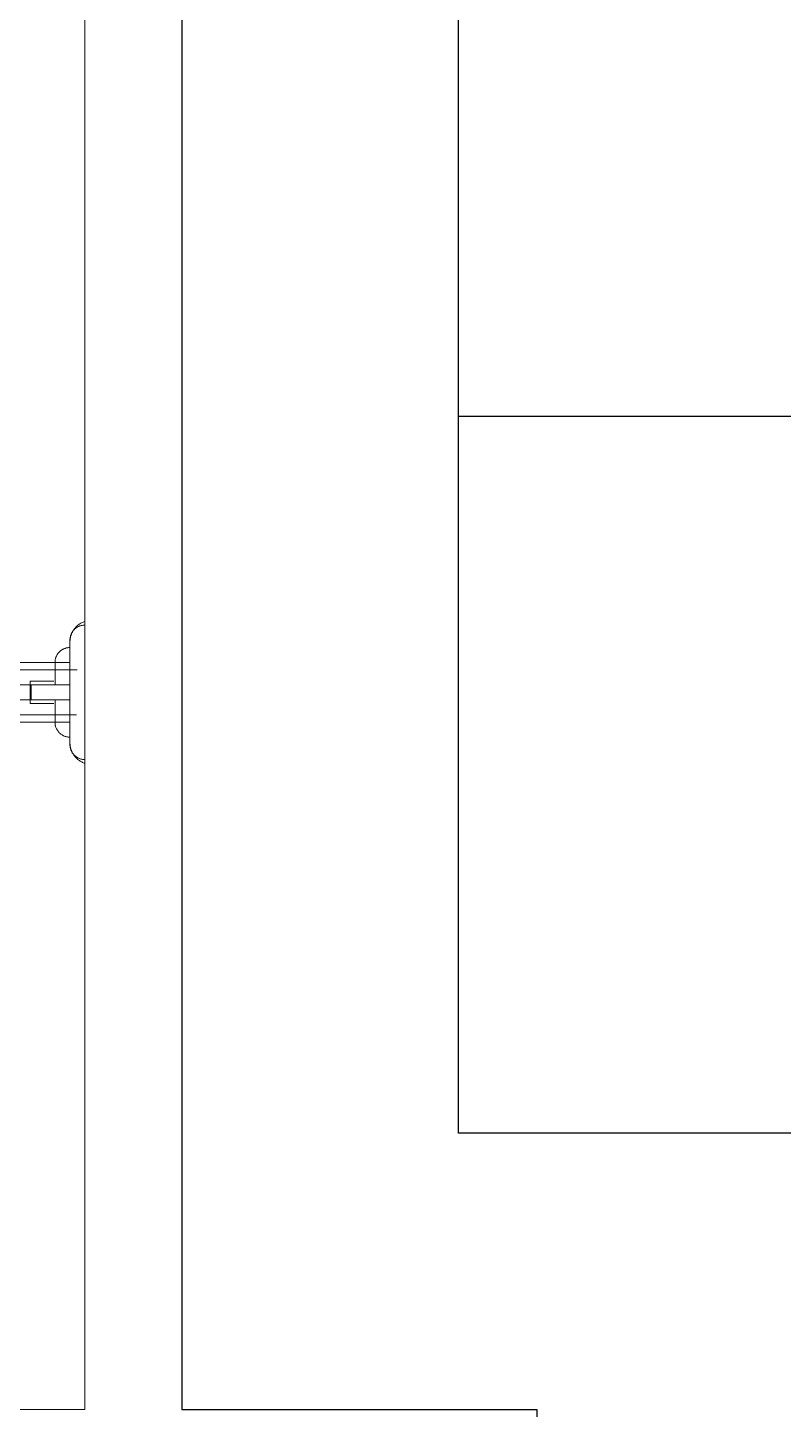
# Model space of a CAD drawing. Header units: inches. Extents: x -234 to 3525, y 0 to 2715.
# Drawn here: x 2795.35 to 2808, y 1690.38 to 1713.5 of the extents above; entities that cross this region are included whole.
import ezdxf

# ---------------------------------------------------------------- set-up
doc = ezdxf.new("R2010")
doc.units = ezdxf.units.IN
doc.header["$LTSCALE"] = 10
doc.header["$MEASUREMENT"] = 0
doc.layers.add('A-WALL', color=5, linetype='CONTINUOUS')
doc.layers.add('AREA-ASSIGN', color=7, linetype='CONTINUOUS')
doc.layers.add('P-SANR-FIXT', color=2, linetype='CONTINUOUS', lineweight=13)

msp = doc.modelspace()

# ---------------------------------------------------------------- linework, layer by layer
at = {"layer": 'A-WALL', "lineweight": 25}
for p, q in [((2802.562, 1695.003), (2802.562, 1719.003)), ((2797.937, 1714.378), (2797.937, 1690.378)), ((2802.562, 1707.003), (2840.812, 1707.003)), ((2840.812, 1695.003), (2802.562, 1695.003))]:
    msp.add_line(p, q, dxfattribs=at)
at = {"layer": 'AREA-ASSIGN'}
msp.add_lwpolyline([(2803.875, 1635), (2710, 1635), (2710, 1727.375), (2714, 1727.375), (2754, 1727.375), (2773.937, 1727.375), (2773.937, 1714.378), (2797.937, 1714.378), (2797.937, 1690.378), (2803.875, 1690.378)], close=True, dxfattribs=at)
at = {"layer": 'P-SANR-FIXT', "lineweight": 9}
for p, q in [((2796.313, 1703.244), (2796.313, 1714.378)), ((2796.097, 1703.374), (2796.104, 1703.388)), ((2796.101, 1703.386), (2796.106, 1703.395)), ((2796.104, 1703.388), (2796.111, 1703.4)), ((2796.106, 1703.395), (2796.112, 1703.403)), ((2796.111, 1703.4), (2796.119, 1703.413)), ((2796.112, 1703.403), (2796.118, 1703.411)), ((2796.118, 1703.411), (2796.125, 1703.418)), ((2796.119, 1703.413), (2796.127, 1703.425)), ((2796.125, 1703.418), (2796.131, 1703.426)), ((2796.127, 1703.425), (2796.135, 1703.437)), ((2796.131, 1703.426), (2796.138, 1703.433)), ((2796.135, 1703.437), (2796.144, 1703.449)), ((2796.138, 1703.433), (2796.146, 1703.44)), ((2796.144, 1703.449), (2796.154, 1703.46)), ((2796.146, 1703.44), (2796.153, 1703.446)), ((2796.153, 1703.446), (2796.161, 1703.452)), ((2796.154, 1703.46), (2796.163, 1703.471)), ((2796.161, 1703.452), (2796.169, 1703.458)), ((2796.163, 1703.471), (2796.174, 1703.481)), ((2796.169, 1703.458), (2796.177, 1703.464)), ((2796.174, 1703.481), (2796.184, 1703.491)), ((2796.177, 1703.464), (2796.186, 1703.469)), ((2796.184, 1703.491), (2796.196, 1703.501)), ((2796.186, 1703.469), (2796.195, 1703.474)), ((2796.195, 1703.474), (2796.204, 1703.478)), ((2796.196, 1703.501), (2796.207, 1703.51)), ((2796.204, 1703.478), (2796.213, 1703.483)), ((2796.207, 1703.51), (2796.219, 1703.519)), ((2796.213, 1703.483), (2796.222, 1703.486)), ((2796.219, 1703.519), (2796.231, 1703.527)), ((2796.222, 1703.486), (2796.231, 1703.49)), ((2796.231, 1703.527), (2796.244, 1703.535)), ((2796.231, 1703.49), (2796.241, 1703.493)), ((2796.241, 1703.493), (2796.25, 1703.496)), ((2796.244, 1703.535), (2796.256, 1703.542)), ((2796.25, 1703.496), (2796.26, 1703.498)), ((2796.256, 1703.542), (2796.27, 1703.548)), ((2796.26, 1703.498), (2796.27, 1703.5)), ((2796.27, 1703.548), (2796.283, 1703.555)), ((2796.27, 1703.5), (2796.28, 1703.501)), ((2796.28, 1703.501), (2796.29, 1703.502)), ((2796.283, 1703.555), (2796.296, 1703.56)), ((2796.29, 1703.502), (2796.3, 1703.503)), ((2796.296, 1703.56), (2796.31, 1703.565)), ((2796.3, 1703.503), (2796.31, 1703.503)), ((2796.31, 1703.565), (2796.313, 1703.566)), ((2796.31, 1703.503), (2796.313, 1703.503)), ((2796.313, 1702.378), (2796.313, 1703.508)), ((2796.313, 1703.508), (2796.313, 1702.378)), ((2796.313, 1702.378), (2796.313, 1703.448)), ((2796.313, 1703.448), (2796.313, 1703.289)), ((2796.063, 1703.273), (2796.064, 1703.283)), ((2796.063, 1703.263), (2796.063, 1703.273)), ((2796.063, 1703.253), (2796.063, 1703.263)), ((2796.063, 1703.252), (2796.063, 1703.253)), ((2796.063, 1703.253), (2796.063, 1703.253)), ((2796.063, 1703.253), (2796.063, 1703.251)), ((2796.063, 1703.25), (2796.063, 1703.252)), ((2796.063, 1703.251), (2796.063, 1703.247)), ((2796.063, 1703.246), (2796.063, 1703.25)), ((2796.063, 1703.233), (2796.064, 1703.248)), ((2796.063, 1703.247), (2796.063, 1703.242)), ((2796.063, 1703.241), (2796.063, 1703.246)), ((2796.063, 1703.242), (2796.063, 1703.236)), ((2796.063, 1703.234), (2796.063, 1703.241)), ((2796.063, 1703.236), (2796.063, 1703.228)), ((2796.063, 1703.226), (2796.063, 1703.234)), ((2796.063, 1703.218), (2796.063, 1703.233)), ((2796.063, 1703.228), (2796.063, 1703.219)), ((2796.063, 1703.217), (2796.063, 1703.226)), ((2796.063, 1703.219), (2796.063, 1703.209)), ((2796.063, 1703.217), (2796.063, 1703.218)), ((2796.063, 1703.218), (2796.063, 1703.218)), ((2796.063, 1703.218), (2796.063, 1703.216)), ((2796.063, 1703.215), (2796.063, 1703.217)), ((2796.063, 1703.206), (2796.063, 1703.217)), ((2796.063, 1703.216), (2796.063, 1703.212)), ((2796.063, 1703.211), (2796.063, 1703.215)), ((2796.063, 1703.212), (2796.063, 1703.207)), ((2796.063, 1703.206), (2796.063, 1703.211)), ((2796.063, 1703.209), (2796.063, 1703.197)), ((2796.063, 1703.207), (2796.063, 1703.201)), ((2796.063, 1703.2), (2796.063, 1703.206)), ((2796.063, 1703.194), (2796.063, 1703.206)), ((2796.063, 1703.201), (2796.063, 1703.194)), ((2796.063, 1703.192), (2796.063, 1703.2)), ((2796.063, 1703.197), (2796.063, 1703.184)), ((2796.063, 1703.194), (2796.063, 1703.186)), ((2796.063, 1703.181), (2796.063, 1703.194)), ((2796.063, 1703.183), (2796.063, 1703.192)), ((2796.063, 1703.186), (2796.063, 1703.176)), ((2796.063, 1703.184), (2796.063, 1703.17)), ((2796.063, 1703.173), (2796.063, 1703.183)), ((2796.063, 1703.166), (2796.063, 1703.181)), ((2796.063, 1703.176), (2796.063, 1703.164)), ((2796.063, 1703.161), (2796.063, 1703.173)), ((2796.063, 1703.17), (2796.063, 1703.155)), ((2796.063, 1703.15), (2796.063, 1703.166)), ((2796.063, 1703.164), (2796.063, 1703.152)), ((2796.063, 1703.148), (2796.063, 1703.161)), ((2796.064, 1703.283), (2796.066, 1703.293)), ((2796.064, 1703.248), (2796.065, 1703.262)), ((2796.065, 1703.262), (2796.067, 1703.277)), ((2796.066, 1703.293), (2796.067, 1703.303)), ((2796.067, 1703.303), (2796.07, 1703.313)), ((2796.067, 1703.277), (2796.07, 1703.291)), ((2796.07, 1703.313), (2796.072, 1703.323)), ((2796.07, 1703.291), (2796.073, 1703.305)), ((2796.072, 1703.323), (2796.075, 1703.332)), ((2796.073, 1703.305), (2796.077, 1703.32)), ((2796.075, 1703.332), (2796.079, 1703.342)), ((2796.077, 1703.32), (2796.081, 1703.334)), ((2796.079, 1703.342), (2796.082, 1703.351)), ((2796.081, 1703.334), (2796.086, 1703.347)), ((2796.082, 1703.351), (2796.086, 1703.36)), ((2796.086, 1703.36), (2796.091, 1703.369)), ((2796.086, 1703.347), (2796.091, 1703.361)), ((2796.091, 1703.369), (2796.096, 1703.378)), ((2796.091, 1703.361), (2796.097, 1703.374)), ((2796.096, 1703.378), (2796.101, 1703.386)), ((2795.816, 1702.918), (2795.817, 1702.928)), ((2795.817, 1702.928), (2795.82, 1702.938)), ((2795.82, 1702.938), (2795.822, 1702.948)), ((2795.822, 1702.948), (2795.825, 1702.957)), ((2795.825, 1702.957), (2795.829, 1702.967)), ((2795.829, 1702.967), (2795.832, 1702.976)), ((2795.832, 1702.976), (2795.836, 1702.985)), ((2795.836, 1702.985), (2795.841, 1702.994)), ((2795.841, 1702.994), (2795.846, 1703.003)), ((2795.846, 1703.003), (2795.851, 1703.011)), ((2795.851, 1703.011), (2795.856, 1703.02)), ((2795.856, 1703.02), (2795.862, 1703.028)), ((2795.862, 1703.028), (2795.868, 1703.036)), ((2795.868, 1703.036), (2795.875, 1703.043)), ((2795.875, 1703.043), (2795.881, 1703.051)), ((2795.881, 1703.051), (2795.888, 1703.058)), ((2795.888, 1703.058), (2795.896, 1703.065)), ((2795.896, 1703.065), (2795.903, 1703.071)), ((2795.903, 1703.071), (2795.911, 1703.077)), ((2795.911, 1703.077), (2795.919, 1703.083)), ((2795.919, 1703.083), (2795.927, 1703.089)), ((2795.927, 1703.089), (2795.936, 1703.094)), ((2795.936, 1703.094), (2795.945, 1703.099)), ((2795.945, 1703.099), (2795.954, 1703.103)), ((2795.954, 1703.103), (2795.963, 1703.108)), ((2795.963, 1703.108), (2795.972, 1703.111)), ((2795.972, 1703.111), (2795.981, 1703.115)), ((2795.981, 1703.115), (2795.991, 1703.118)), ((2795.991, 1703.118), (2796, 1703.121)), ((2796, 1703.121), (2796.01, 1703.123)), ((2796.01, 1703.123), (2796.02, 1703.125)), ((2796.02, 1703.125), (2796.03, 1703.126)), ((2796.03, 1703.126), (2796.04, 1703.127)), ((2796.04, 1703.127), (2796.05, 1703.128)), ((2796.05, 1703.128), (2796.06, 1703.128)), ((2796.06, 1703.128), (2796.063, 1703.128)), ((2796.063, 1703.155), (2796.063, 1703.138)), ((2796.063, 1703.152), (2796.063, 1703.138)), ((2796.063, 1703.133), (2796.063, 1703.15)), ((2796.063, 1703.134), (2796.063, 1703.148)), ((2796.063, 1703.138), (2796.063, 1703.123)), ((2796.063, 1703.138), (2796.063, 1703.12)), ((2796.063, 1703.119), (2796.063, 1703.134)), ((2796.063, 1703.115), (2796.063, 1703.133)), ((2796.063, 1703.123), (2796.063, 1703.107)), ((2796.063, 1703.12), (2796.063, 1703.101)), ((2796.063, 1703.103), (2796.063, 1703.119)), ((2796.063, 1703.095), (2796.063, 1703.115)), ((2796.063, 1703.107), (2796.063, 1703.09)), ((2796.063, 1703.085), (2796.063, 1703.103)), ((2796.063, 1703.101), (2796.063, 1703.08)), ((2796.063, 1703.075), (2796.063, 1703.095)), ((2796.063, 1703.09), (2796.063, 1703.072)), ((2796.063, 1703.066), (2796.063, 1703.085)), ((2796.063, 1703.08), (2796.063, 1703.059)), ((2796.063, 1703.053), (2796.063, 1703.075)), ((2796.063, 1703.072), (2796.063, 1703.052)), ((2796.063, 1703.047), (2796.063, 1703.066)), ((2796.063, 1703.059), (2796.063, 1703.036)), ((2796.063, 1703.03), (2796.063, 1703.053)), ((2796.063, 1703.052), (2796.063, 1703.031)), ((2796.063, 1703.026), (2796.063, 1703.047)), ((2796.063, 1703.036), (2796.063, 1703.013)), ((2796.063, 1703.031), (2796.063, 1703.01)), ((2796.063, 1703.006), (2796.063, 1703.03)), ((2796.063, 1703.004), (2796.063, 1703.026)), ((2796.063, 1703.013), (2796.063, 1702.988)), ((2796.063, 1703.01), (2796.063, 1702.987)), ((2796.063, 1702.981), (2796.063, 1703.006)), ((2796.063, 1702.981), (2796.063, 1703.004)), ((2796.063, 1702.988), (2796.063, 1702.962)), ((2796.063, 1702.987), (2796.063, 1702.964)), ((2796.063, 1702.957), (2796.063, 1702.981)), ((2796.063, 1702.955), (2796.063, 1702.981)), ((2796.063, 1702.964), (2796.063, 1702.939)), ((2796.063, 1702.962), (2796.063, 1702.936)), ((2796.063, 1702.932), (2796.063, 1702.957)), ((2796.063, 1702.929), (2796.063, 1702.955)), ((2796.063, 1702.939), (2796.063, 1702.914)), ((2796.063, 1702.936), (2796.063, 1702.909)), ((2796.063, 1702.906), (2796.063, 1702.932)), ((2796.063, 1702.901), (2796.063, 1702.929)), ((2796.182, 1702.753), (2791.389, 1702.753)), ((2796.063, 1702.878), (2791.438, 1702.878)), ((2795.813, 1702.898), (2795.814, 1702.908)), ((2795.813, 1702.888), (2795.813, 1702.898)), ((2795.813, 1702.878), (2795.813, 1702.888)), ((2795.813, 1702.876), (2795.813, 1702.878)), ((2795.813, 1702.878), (2795.813, 1702.878)), ((2795.813, 1702.878), (2795.813, 1702.878)), ((2795.813, 1702.878), (2795.813, 1702.877)), ((2795.813, 1702.877), (2795.813, 1702.875)), ((2795.813, 1702.874), (2795.813, 1702.876)), ((2795.813, 1702.875), (2795.813, 1702.872)), ((2795.813, 1702.871), (2795.813, 1702.874)), ((2795.813, 1702.872), (2795.813, 1702.868)), ((2795.813, 1702.867), (2795.813, 1702.871)), ((2795.813, 1702.868), (2795.813, 1702.864)), ((2795.813, 1702.863), (2795.813, 1702.867)), ((2795.813, 1702.864), (2795.813, 1702.859)), ((2795.813, 1702.857), (2795.813, 1702.863)), ((2795.813, 1702.859), (2795.813, 1702.853)), ((2795.813, 1702.851), (2795.813, 1702.857)), ((2795.813, 1702.853), (2795.813, 1702.846)), ((2795.813, 1702.844), (2795.813, 1702.851)), ((2795.813, 1702.846), (2795.813, 1702.839)), ((2795.813, 1702.837), (2795.813, 1702.844)), ((2795.813, 1702.839), (2795.813, 1702.831)), ((2795.813, 1702.829), (2795.813, 1702.837)), ((2795.813, 1702.831), (2795.813, 1702.822)), ((2795.813, 1702.819), (2795.813, 1702.829)), ((2795.813, 1702.822), (2795.813, 1702.812)), ((2795.813, 1702.81), (2795.813, 1702.819)), ((2795.813, 1702.812), (2795.813, 1702.802)), ((2795.813, 1702.799), (2795.813, 1702.81)), ((2795.813, 1702.802), (2795.813, 1702.791)), ((2795.813, 1702.788), (2795.813, 1702.799)), ((2795.813, 1702.791), (2795.813, 1702.779)), ((2795.813, 1702.776), (2795.813, 1702.788)), ((2795.813, 1702.779), (2795.813, 1702.767)), ((2795.813, 1702.764), (2795.813, 1702.776)), ((2795.813, 1702.767), (2795.813, 1702.754)), ((2795.813, 1702.751), (2795.813, 1702.764)), ((2795.813, 1702.754), (2795.813, 1702.741)), ((2795.813, 1702.737), (2795.813, 1702.751)), ((2795.813, 1702.741), (2795.813, 1702.727)), ((2795.813, 1702.727), (2795.813, 1702.712)), ((2795.813, 1702.712), (2795.813, 1702.697)), ((2795.813, 1702.697), (2795.813, 1702.681)), ((2795.814, 1702.908), (2795.816, 1702.918)), ((2796.063, 1702.914), (2796.063, 1702.887)), ((2796.063, 1702.516), (2796.063, 1702.909)), ((2796.063, 1702.909), (2796.063, 1702.88)), ((2796.063, 1702.88), (2796.063, 1702.906)), ((2796.063, 1702.873), (2796.063, 1702.901)), ((2796.063, 1702.887), (2796.063, 1702.86)), ((2796.063, 1702.853), (2796.063, 1702.88)), ((2796.063, 1702.88), (2796.063, 1702.851)), ((2796.063, 1702.878), (2796.063, 1702.508)), ((2796.063, 1702.86), (2796.063, 1702.832)), ((2796.063, 1702.825), (2796.063, 1702.853)), ((2796.063, 1702.851), (2796.063, 1702.821)), ((2796.063, 1702.832), (2796.063, 1702.804)), ((2796.063, 1702.796), (2796.063, 1702.825)), ((2796.063, 1702.821), (2796.063, 1702.791)), ((2796.063, 1702.804), (2796.063, 1702.774)), ((2796.063, 1702.766), (2796.063, 1702.796)), ((2796.063, 1702.791), (2796.063, 1702.76)), ((2796.063, 1702.774), (2796.063, 1702.744)), ((2796.063, 1702.736), (2796.063, 1702.766)), ((2796.063, 1702.76), (2796.063, 1702.728)), ((2796.063, 1702.744), (2796.063, 1702.714)), ((2796.063, 1702.705), (2796.063, 1702.736)), ((2796.063, 1702.728), (2796.063, 1702.696)), ((2796.063, 1702.714), (2796.063, 1702.683)), ((2796.063, 1702.674), (2796.063, 1702.705)), ((2796.063, 1702.696), (2796.063, 1702.663)), ((2795.485, 1702.503), (2788.183, 1702.503)), ((2795.397, 1702.566), (2795.601, 1702.566)), ((2795.397, 1702.191), (2795.397, 1702.566)), ((2795.413, 1702.503), (2795.413, 1702.253)), ((2795.428, 1702.503), (2795.469, 1702.503)), ((2795.469, 1702.503), (2796.063, 1702.503)), ((2795.601, 1702.566), (2795.791, 1702.566)), ((2795.777, 1702.566), (2795.601, 1702.566)), ((2795.791, 1702.566), (2795.777, 1702.566)), ((2795.813, 1702.681), (2795.813, 1702.665)), ((2795.813, 1702.665), (2795.813, 1702.649)), ((2795.813, 1702.649), (2795.813, 1702.632)), ((2795.813, 1702.632), (2795.813, 1702.614)), ((2795.813, 1702.614), (2795.813, 1702.596)), ((2795.813, 1702.596), (2795.813, 1702.578)), ((2795.813, 1702.578), (2795.813, 1702.56)), ((2795.813, 1702.56), (2795.813, 1702.541)), ((2795.813, 1702.541), (2795.813, 1702.522)), ((2795.813, 1702.522), (2795.813, 1702.503)), ((2796.063, 1702.683), (2796.063, 1702.651)), ((2796.063, 1702.643), (2796.063, 1702.674)), ((2796.063, 1702.663), (2796.063, 1702.629)), ((2796.063, 1702.651), (2796.063, 1702.619)), ((2796.063, 1702.611), (2796.063, 1702.643)), ((2796.063, 1702.629), (2796.063, 1702.596)), ((2796.063, 1702.619), (2796.063, 1702.587)), ((2796.063, 1702.578), (2796.063, 1702.611)), ((2796.063, 1702.596), (2796.063, 1702.562)), ((2796.063, 1702.587), (2796.063, 1702.554)), ((2796.063, 1702.545), (2796.063, 1702.578)), ((2796.063, 1702.562), (2796.063, 1702.527)), ((2796.063, 1702.554), (2796.063, 1702.521)), ((2796.063, 1702.512), (2796.063, 1702.545)), ((2796.063, 1702.527), (2796.063, 1702.493)), ((2796.063, 1702.521), (2796.063, 1702.488)), ((2796.063, 1702.503), (2796.063, 1702.253)), ((2796.063, 1702.488), (2796.063, 1702.455)), ((2788.183, 1702.253), (2795.485, 1702.253)), ((2795.469, 1702.253), (2795.428, 1702.253)), ((2796.063, 1702.253), (2795.469, 1702.253)), ((2795.813, 1702.26), (2795.813, 1702.24)), ((2795.813, 1702.24), (2795.813, 1702.221)), ((2796.063, 1702.455), (2796.063, 1702.421)), ((2796.063, 1702.421), (2796.063, 1702.388)), ((2796.063, 1702.388), (2796.063, 1702.378)), ((2796.063, 1702.378), (2796.063, 1702.345)), ((2796.063, 1702.345), (2796.063, 1702.311)), ((2796.063, 1702.311), (2796.063, 1702.278)), ((2796.063, 1702.278), (2796.063, 1702.245)), ((2796.063, 1702.249), (2796.063, 1701.878)), ((2796.063, 1702.245), (2796.063, 1702.212)), ((2796.063, 1701.848), (2796.063, 1702.24)), ((2796.063, 1702.239), (2796.063, 1702.205)), ((2796.063, 1702.203), (2796.063, 1702.236)), ((2796.313, 1701.249), (2796.313, 1702.378)), ((2791.38, 1702.003), (2796.171, 1702.003)), ((2795.601, 1702.191), (2795.397, 1702.191)), ((2795.601, 1702.191), (2795.777, 1702.191)), ((2795.791, 1702.191), (2795.601, 1702.191)), ((2795.777, 1702.191), (2795.791, 1702.191)), ((2795.813, 1702.221), (2795.813, 1702.202)), ((2795.813, 1702.202), (2795.813, 1702.184)), ((2795.813, 1702.184), (2795.813, 1702.165)), ((2795.813, 1702.165), (2795.813, 1702.148)), ((2795.813, 1702.148), (2795.813, 1702.13)), ((2795.813, 1702.13), (2795.813, 1702.113)), ((2795.813, 1702.113), (2795.813, 1702.096)), ((2795.813, 1702.096), (2795.813, 1702.08)), ((2795.813, 1702.08), (2795.813, 1702.064)), ((2795.813, 1702.064), (2795.813, 1702.049)), ((2795.813, 1702.049), (2795.813, 1702.034)), ((2795.813, 1702.034), (2795.813, 1702.02)), ((2795.813, 1702.016), (2795.813, 1702.03)), ((2795.813, 1702.02), (2795.813, 1702.006)), ((2795.813, 1702.003), (2795.813, 1702.016)), ((2795.813, 1702.006), (2795.813, 1701.993)), ((2795.813, 1701.99), (2795.813, 1702.003)), ((2796.063, 1702.212), (2796.063, 1702.179)), ((2796.063, 1702.205), (2796.063, 1702.17)), ((2796.063, 1702.17), (2796.063, 1702.203)), ((2796.063, 1702.179), (2796.063, 1702.146)), ((2796.063, 1702.138), (2796.063, 1702.17)), ((2796.063, 1702.17), (2796.063, 1702.137)), ((2796.063, 1702.146), (2796.063, 1702.114)), ((2796.063, 1702.106), (2796.063, 1702.138)), ((2796.063, 1702.137), (2796.063, 1702.103)), ((2796.063, 1702.114), (2796.063, 1702.083)), ((2796.063, 1702.074), (2796.063, 1702.106)), ((2796.063, 1702.103), (2796.063, 1702.07)), ((2796.063, 1702.083), (2796.063, 1702.051)), ((2796.063, 1702.043), (2796.063, 1702.074)), ((2796.063, 1702.07), (2796.063, 1702.038)), ((2796.063, 1702.051), (2796.063, 1702.021)), ((2796.063, 1702.013), (2796.063, 1702.043)), ((2796.063, 1702.038), (2796.063, 1702.006)), ((2796.063, 1702.021), (2796.063, 1701.991)), ((2796.063, 1701.983), (2796.063, 1702.013)), ((2796.063, 1702.006), (2796.063, 1701.974)), ((2796.313, 1701.309), (2796.313, 1702.018)), ((2796.313, 1702.017), (2796.313, 1701.249)), ((2791.438, 1701.878), (2796.063, 1701.878)), ((2795.813, 1701.993), (2795.813, 1701.981)), ((2795.813, 1701.977), (2795.813, 1701.99)), ((2795.813, 1701.981), (2795.813, 1701.969)), ((2795.813, 1701.966), (2795.813, 1701.977)), ((2795.813, 1701.969), (2795.813, 1701.958)), ((2795.813, 1701.955), (2795.813, 1701.966)), ((2795.813, 1701.958), (2795.813, 1701.947)), ((2795.813, 1701.945), (2795.813, 1701.955)), ((2795.813, 1701.947), (2795.813, 1701.937)), ((2795.813, 1701.935), (2795.813, 1701.945)), ((2795.813, 1701.937), (2795.813, 1701.928)), ((2795.813, 1701.926), (2795.813, 1701.935)), ((2795.813, 1701.928), (2795.813, 1701.92)), ((2795.813, 1701.918), (2795.813, 1701.926)), ((2795.813, 1701.92), (2795.813, 1701.912)), ((2795.813, 1701.911), (2795.813, 1701.918)), ((2795.813, 1701.912), (2795.813, 1701.906)), ((2795.813, 1701.904), (2795.813, 1701.911)), ((2795.813, 1701.906), (2795.813, 1701.899)), ((2795.813, 1701.898), (2795.813, 1701.904)), ((2795.813, 1701.899), (2795.813, 1701.894)), ((2795.813, 1701.893), (2795.813, 1701.898)), ((2795.813, 1701.894), (2795.813, 1701.89)), ((2795.813, 1701.888), (2795.813, 1701.893)), ((2795.813, 1701.89), (2795.813, 1701.886)), ((2795.813, 1701.885), (2795.813, 1701.888)), ((2795.813, 1701.886), (2795.813, 1701.883)), ((2795.813, 1701.882), (2795.813, 1701.885)), ((2795.813, 1701.883), (2795.813, 1701.881)), ((2795.813, 1701.88), (2795.813, 1701.882)), ((2795.813, 1701.881), (2795.813, 1701.879)), ((2795.813, 1701.879), (2795.813, 1701.88)), ((2795.813, 1701.879), (2795.813, 1701.878)), ((2795.813, 1701.878), (2795.813, 1701.879)), ((2795.813, 1701.876), (2795.813, 1701.878)), ((2795.813, 1701.866), (2795.813, 1701.876)), ((2795.814, 1701.856), (2795.813, 1701.866)), ((2795.815, 1701.846), (2795.814, 1701.856)), ((2795.816, 1701.836), (2795.815, 1701.846)), ((2795.818, 1701.826), (2795.816, 1701.836)), ((2795.82, 1701.816), (2795.818, 1701.826)), ((2795.823, 1701.807), (2795.82, 1701.816)), ((2795.826, 1701.797), (2795.823, 1701.807)), ((2795.829, 1701.788), (2795.826, 1701.797)), ((2795.833, 1701.779), (2795.829, 1701.788)), ((2795.837, 1701.77), (2795.833, 1701.779)), ((2795.842, 1701.761), (2795.837, 1701.77)), ((2796.063, 1701.991), (2796.063, 1701.961)), ((2796.063, 1701.953), (2796.063, 1701.983)), ((2796.063, 1701.974), (2796.063, 1701.944)), ((2796.063, 1701.961), (2796.063, 1701.932)), ((2796.063, 1701.925), (2796.063, 1701.953)), ((2796.063, 1701.944), (2796.063, 1701.914)), ((2796.063, 1701.932), (2796.063, 1701.904)), ((2796.063, 1701.897), (2796.063, 1701.925)), ((2796.063, 1701.914), (2796.063, 1701.884)), ((2796.063, 1701.904), (2796.063, 1701.877)), ((2796.063, 1701.87), (2796.063, 1701.897)), ((2796.063, 1701.884), (2796.063, 1701.856)), ((2796.063, 1701.877), (2796.063, 1701.85)), ((2796.063, 1701.848), (2796.063, 1701.877)), ((2796.063, 1701.843), (2796.063, 1701.87)), ((2796.063, 1701.856), (2796.063, 1701.828)), ((2796.063, 1701.85), (2796.063, 1701.825)), ((2796.063, 1701.821), (2796.063, 1701.848)), ((2796.063, 1701.818), (2796.063, 1701.843)), ((2796.063, 1701.828), (2796.063, 1701.801)), ((2796.063, 1701.825), (2796.063, 1701.8)), ((2796.063, 1701.794), (2796.063, 1701.821)), ((2796.063, 1701.793), (2796.063, 1701.818)), ((2796.063, 1701.801), (2796.063, 1701.776)), ((2796.063, 1701.8), (2796.063, 1701.776)), ((2796.063, 1701.769), (2796.063, 1701.794)), ((2796.063, 1701.77), (2796.063, 1701.793)), ((2796.063, 1701.776), (2796.063, 1701.753)), ((2796.063, 1701.776), (2796.063, 1701.751)), ((2796.063, 1701.747), (2796.063, 1701.77)), ((2796.063, 1701.744), (2796.063, 1701.769)), ((2796.313, 1690.378), (2796.313, 1701.931)), ((2796.313, 1701.914), (2796.313, 1701.309)), ((2795.847, 1701.752), (2795.842, 1701.761)), ((2795.852, 1701.743), (2795.847, 1701.752)), ((2795.858, 1701.735), (2795.852, 1701.743)), ((2795.864, 1701.727), (2795.858, 1701.735)), ((2795.87, 1701.719), (2795.864, 1701.727)), ((2795.876, 1701.712), (2795.87, 1701.719)), ((2795.883, 1701.704), (2795.876, 1701.712)), ((2795.89, 1701.697), (2795.883, 1701.704)), ((2795.898, 1701.69), (2795.89, 1701.697)), ((2795.905, 1701.684), (2795.898, 1701.69)), ((2795.913, 1701.678), (2795.905, 1701.684)), ((2795.921, 1701.672), (2795.913, 1701.678)), ((2795.93, 1701.667), (2795.921, 1701.672)), ((2795.938, 1701.661), (2795.93, 1701.667)), ((2795.947, 1701.657), (2795.938, 1701.661)), ((2795.956, 1701.652), (2795.947, 1701.657)), ((2795.965, 1701.648), (2795.956, 1701.652)), ((2795.974, 1701.644), (2795.965, 1701.648)), ((2795.984, 1701.641), (2795.974, 1701.644)), ((2795.993, 1701.638), (2795.984, 1701.641)), ((2796.003, 1701.636), (2795.993, 1701.638)), ((2796.013, 1701.633), (2796.003, 1701.636)), ((2796.023, 1701.632), (2796.013, 1701.633)), ((2796.033, 1701.63), (2796.023, 1701.632)), ((2796.043, 1701.629), (2796.033, 1701.63)), ((2796.053, 1701.629), (2796.043, 1701.629)), ((2796.063, 1701.628), (2796.053, 1701.629)), ((2796.063, 1701.753), (2796.063, 1701.731)), ((2796.063, 1701.751), (2796.063, 1701.727)), ((2796.063, 1701.725), (2796.063, 1701.747)), ((2796.063, 1701.721), (2796.063, 1701.744)), ((2796.063, 1701.731), (2796.063, 1701.71)), ((2796.063, 1701.727), (2796.063, 1701.704)), ((2796.063, 1701.705), (2796.063, 1701.725)), ((2796.063, 1701.698), (2796.063, 1701.721)), ((2796.063, 1701.71), (2796.063, 1701.691)), ((2796.063, 1701.685), (2796.063, 1701.705)), ((2796.063, 1701.704), (2796.063, 1701.682)), ((2796.063, 1701.677), (2796.063, 1701.698)), ((2796.063, 1701.691), (2796.063, 1701.672)), ((2796.063, 1701.667), (2796.063, 1701.685)), ((2796.063, 1701.682), (2796.063, 1701.662)), ((2796.063, 1701.656), (2796.063, 1701.677)), ((2796.063, 1701.672), (2796.063, 1701.654)), ((2796.063, 1701.65), (2796.063, 1701.667)), ((2796.063, 1701.662), (2796.063, 1701.642)), ((2796.063, 1701.637), (2796.063, 1701.656)), ((2796.063, 1701.654), (2796.063, 1701.638)), ((2796.063, 1701.634), (2796.063, 1701.65)), ((2796.063, 1701.642), (2796.063, 1701.624)), ((2796.063, 1701.638), (2796.063, 1701.623)), ((2796.063, 1701.619), (2796.063, 1701.637)), ((2796.063, 1701.619), (2796.063, 1701.634)), ((2796.063, 1701.624), (2796.063, 1701.607)), ((2796.063, 1701.623), (2796.063, 1701.609)), ((2796.063, 1701.605), (2796.063, 1701.619)), ((2796.063, 1701.602), (2796.063, 1701.619)), ((2796.063, 1701.609), (2796.063, 1701.596)), ((2796.063, 1701.607), (2796.063, 1701.591)), ((2796.063, 1701.593), (2796.063, 1701.605)), ((2796.063, 1701.587), (2796.063, 1701.602)), ((2796.063, 1701.596), (2796.063, 1701.584)), ((2796.063, 1701.581), (2796.063, 1701.593)), ((2796.063, 1701.591), (2796.063, 1701.576)), ((2796.063, 1701.573), (2796.063, 1701.587)), ((2796.063, 1701.584), (2796.063, 1701.574)), ((2796.063, 1701.571), (2796.063, 1701.581)), ((2796.063, 1701.576), (2796.063, 1701.563)), ((2796.063, 1701.574), (2796.063, 1701.565)), ((2796.063, 1701.56), (2796.063, 1701.573)), ((2796.063, 1701.563), (2796.063, 1701.571)), ((2796.063, 1701.565), (2796.063, 1701.557)), ((2796.063, 1701.555), (2796.063, 1701.563)), ((2796.063, 1701.563), (2796.063, 1701.551)), ((2796.063, 1701.548), (2796.063, 1701.56)), ((2796.063, 1701.557), (2796.063, 1701.551)), ((2796.063, 1701.549), (2796.063, 1701.555)), ((2796.063, 1701.551), (2796.063, 1701.546)), ((2796.063, 1701.551), (2796.063, 1701.54)), ((2796.063, 1701.545), (2796.063, 1701.549)), ((2796.063, 1701.538), (2796.063, 1701.548)), ((2796.063, 1701.546), (2796.063, 1701.542)), ((2796.063, 1701.541), (2796.063, 1701.545)), ((2796.063, 1701.542), (2796.063, 1701.54)), ((2796.063, 1701.539), (2796.063, 1701.541)), ((2796.063, 1701.54), (2796.063, 1701.539)), ((2796.063, 1701.54), (2796.063, 1701.531)), ((2796.063, 1701.536), (2796.063, 1701.539)), ((2796.063, 1701.539), (2796.063, 1701.539)), ((2796.063, 1701.529), (2796.063, 1701.538)), ((2796.063, 1701.522), (2796.063, 1701.536)), ((2796.063, 1701.531), (2796.063, 1701.523)), ((2796.063, 1701.521), (2796.063, 1701.529)), ((2796.063, 1701.523), (2796.063, 1701.516)), ((2796.064, 1701.507), (2796.063, 1701.522)), ((2796.063, 1701.515), (2796.063, 1701.521)), ((2796.063, 1701.516), (2796.063, 1701.511)), ((2796.063, 1701.51), (2796.063, 1701.515)), ((2796.063, 1701.511), (2796.063, 1701.507)), ((2796.063, 1701.506), (2796.063, 1701.51)), ((2796.063, 1701.507), (2796.063, 1701.505)), ((2796.063, 1701.504), (2796.063, 1701.506)), ((2796.063, 1701.505), (2796.063, 1701.504)), ((2796.063, 1701.503), (2796.063, 1701.504)), ((2796.063, 1701.501), (2796.063, 1701.503)), ((2796.063, 1701.491), (2796.063, 1701.501)), ((2796.064, 1701.481), (2796.063, 1701.491)), ((2796.065, 1701.492), (2796.064, 1701.507)), ((2796.065, 1701.471), (2796.064, 1701.481)), ((2796.068, 1701.478), (2796.065, 1701.492)), ((2796.066, 1701.461), (2796.065, 1701.471)), ((2796.068, 1701.451), (2796.066, 1701.461)), ((2796.07, 1701.463), (2796.068, 1701.478)), ((2796.07, 1701.441), (2796.068, 1701.451)), ((2796.074, 1701.449), (2796.07, 1701.463)), ((2796.073, 1701.432), (2796.07, 1701.441)), ((2796.076, 1701.422), (2796.073, 1701.432)), ((2796.077, 1701.435), (2796.074, 1701.449)), ((2796.079, 1701.413), (2796.076, 1701.422)), ((2796.082, 1701.421), (2796.077, 1701.435)), ((2796.083, 1701.404), (2796.079, 1701.413)), ((2796.087, 1701.407), (2796.082, 1701.421)), ((2796.087, 1701.395), (2796.083, 1701.404)), ((2796.092, 1701.394), (2796.087, 1701.407)), ((2796.092, 1701.386), (2796.087, 1701.395)), ((2796.098, 1701.38), (2796.092, 1701.394)), ((2796.097, 1701.377), (2796.092, 1701.386)), ((2796.102, 1701.368), (2796.097, 1701.377)), ((2796.105, 1701.367), (2796.098, 1701.38)), ((2796.108, 1701.36), (2796.102, 1701.368)), ((2796.112, 1701.354), (2796.105, 1701.367)), ((2796.114, 1701.352), (2796.108, 1701.36)), ((2796.12, 1701.342), (2796.112, 1701.354)), ((2796.12, 1701.344), (2796.114, 1701.352)), ((2796.126, 1701.337), (2796.12, 1701.344)), ((2796.128, 1701.33), (2796.12, 1701.342)), ((2796.133, 1701.329), (2796.126, 1701.337)), ((2796.137, 1701.318), (2796.128, 1701.33)), ((2796.14, 1701.322), (2796.133, 1701.329)), ((2796.146, 1701.306), (2796.137, 1701.318)), ((2796.148, 1701.315), (2796.14, 1701.322)), ((2796.155, 1701.309), (2796.148, 1701.315)), ((2796.163, 1701.303), (2796.155, 1701.309)), ((2796.155, 1701.295), (2796.146, 1701.306)), ((2796.165, 1701.284), (2796.155, 1701.295)), ((2796.171, 1701.297), (2796.163, 1701.303)), ((2796.176, 1701.274), (2796.165, 1701.284)), ((2796.18, 1701.292), (2796.171, 1701.297)), ((2796.186, 1701.264), (2796.176, 1701.274)), ((2796.188, 1701.286), (2796.18, 1701.292)), ((2796.197, 1701.254), (2796.186, 1701.264)), ((2796.197, 1701.282), (2796.188, 1701.286)), ((2796.206, 1701.277), (2796.197, 1701.282)), ((2796.209, 1701.245), (2796.197, 1701.254)), ((2796.215, 1701.273), (2796.206, 1701.277)), ((2796.221, 1701.237), (2796.209, 1701.245)), ((2796.224, 1701.269), (2796.215, 1701.273)), ((2796.233, 1701.229), (2796.221, 1701.237)), ((2796.234, 1701.266), (2796.224, 1701.269)), ((2796.246, 1701.221), (2796.233, 1701.229)), ((2796.243, 1701.263), (2796.234, 1701.266)), ((2796.253, 1701.261), (2796.243, 1701.263)), ((2796.259, 1701.214), (2796.246, 1701.221)), ((2796.263, 1701.258), (2796.253, 1701.261)), ((2796.272, 1701.207), (2796.259, 1701.214)), ((2796.273, 1701.257), (2796.263, 1701.258)), ((2796.285, 1701.201), (2796.272, 1701.207)), ((2796.283, 1701.255), (2796.273, 1701.257)), ((2796.293, 1701.254), (2796.283, 1701.255)), ((2796.299, 1701.196), (2796.285, 1701.201)), ((2796.303, 1701.254), (2796.293, 1701.254)), ((2796.313, 1701.191), (2796.299, 1701.196)), ((2796.313, 1701.253), (2796.303, 1701.254)), ((2796.313, 1690.378), (2772.313, 1690.378))]:
    msp.add_line(p, q, dxfattribs=at)

doc.saveas('drawing.dxf')
